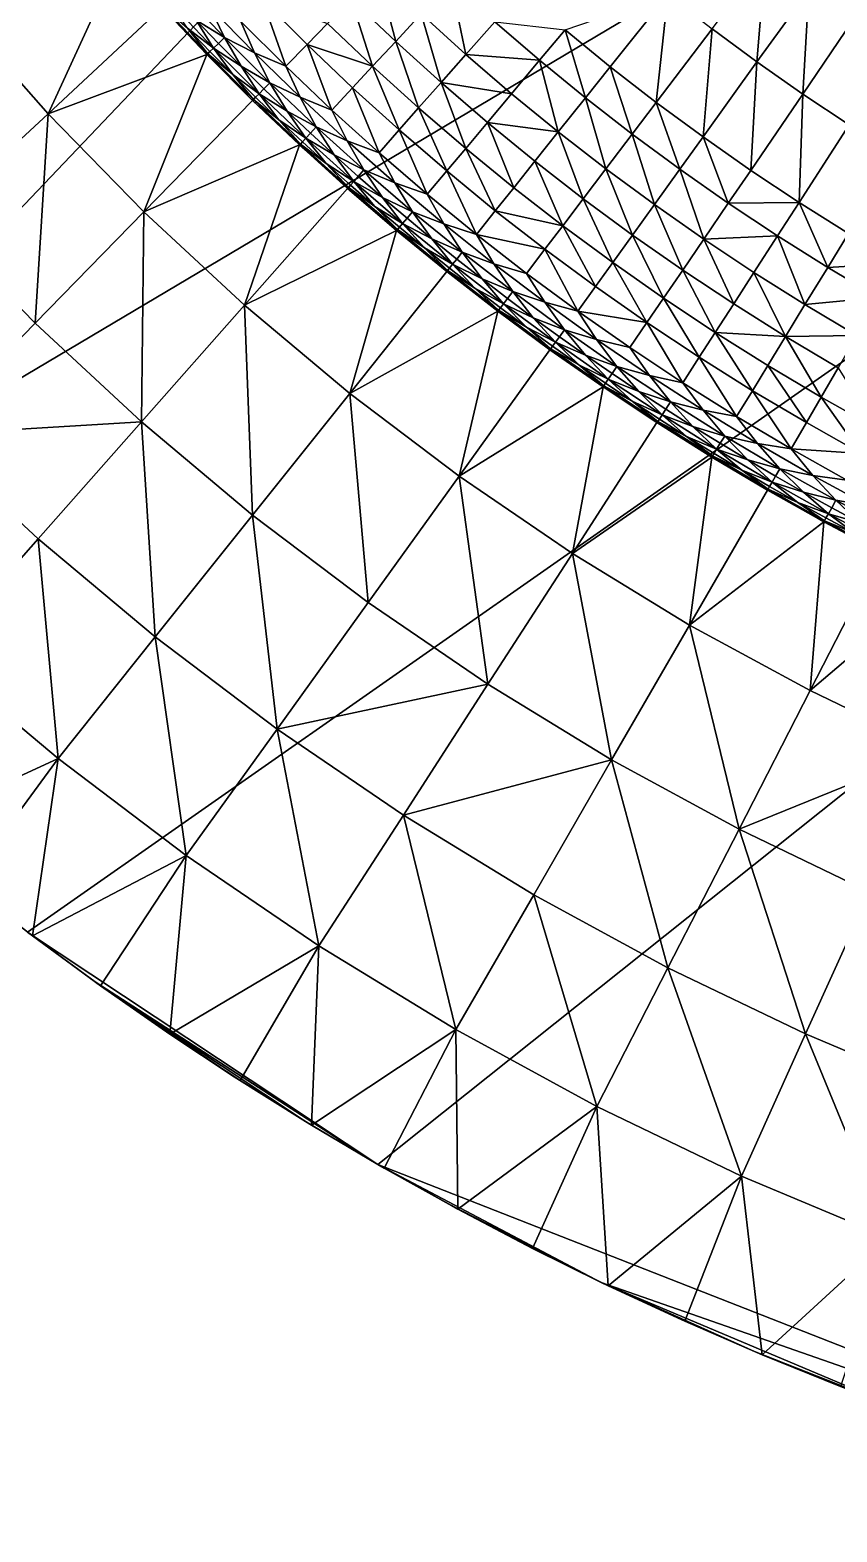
# Model space of a CAD drawing. Header units: millimetres. Extents: x -3250 to 8000, y -3250 to 3250.
# Drawn here: x -1960 to -1183, y -3169 to -1722 of the extents above; entities that cross this region are included whole.
import ezdxf

# ---------------------------------------------------------------- set-up
doc = ezdxf.new("R2010")
doc.units = ezdxf.units.MM
doc.header["$MEASUREMENT"] = 0
doc.layers.add('MESH_3D', color=2, linetype='CONTINUOUS')

msp = doc.modelspace()

# ---------------------------------------------------------------- linework, layer by layer
at = {"layer": 'MESH_3D'}
for points in [[(2150.5, 2436.8, 32500), (-3128.5, 880.2, 32500), (-2326.6, -2269.3, 32500)], [(2150.5, 2436.8, 32500), (-2326.6, -2269.3, 32500), (3105.6, 958, 32500)], [(3105.6, 958, 32500), (-2326.6, -2269.3, 32500), (-1962.4, -2590.7, 32500)], [(3105.6, 958, 32500), (-1962.4, -2590.7, 32500), (-1625, -2814.6, 32500)], [(3105.6, 958, 32500), (-1625, -2814.6, 32500), (-723.2, -3168.5, 32500)], [(-1942.6, -1802.5, 24200), (-2030, -1703.4, 24200), (-1874.5, -1654.2, 24000)], [(-1942.6, -1802.5, 24200), (-1874.5, -1654.2, 24000), (-1832.6, -1700.4, 24000)], [(-1260.1, -1752.7, -630.5), (-1303.4, -1720.7, -630.5), (-1251.9, -1652.8, -698.4)], [(-1260.1, -1752.7, -630.5), (-1251.9, -1652.8, -698.4), (-1210.3, -1683.5, -698.4)], [(-1607.9, -1732.9, -406.8), (-1650.6, -1692.3, -406.8), (-1625.5, -1666.5, -455.7)], [(-1607.9, -1732.9, -406.8), (-1625.5, -1666.5, -455.7), (-1583.4, -1706.5, -455.7)], [(-1540.4, -1745.4, -455.7), (-1583.4, -1706.5, -455.7), (-1554.8, -1675.7, -506.1)], [(-1540.4, -1745.4, -455.7), (-1554.8, -1675.7, -506.1), (-1512.6, -1714, -506.1)], [(-1786.7, -1699.8, -205.3), (-1772.7, -1729, -171.9), (-1815.2, -1684.3, -171.9)], [(-1800.1, -1712.5, -138.7), (-1815.2, -1684.3, -171.9), (-1772.7, -1729, -171.9)], [(-1630.1, -1756.9, -355.7), (-1673.4, -1715.7, -355.7), (-1650.6, -1692.3, -406.8)], [(-1630.1, -1756.9, -355.7), (-1650.6, -1692.3, -406.8), (-1607.9, -1732.9, -406.8)], [(-1401.4, -1757.3, -547.3), (-1444.7, -1721.8, -547.3), (-1345.9, -1687.7, -630.5)], [(-1357.1, -1791.7, -547.3), (-1401.4, -1757.3, -547.3), (-1345.9, -1687.7, -630.5)], [(-1357.1, -1791.7, -547.3), (-1345.9, -1687.7, -630.5), (-1303.4, -1720.7, -630.5)], [(-1216, -1783.6, -630.5), (-1260.1, -1752.7, -630.5), (-1210.3, -1683.5, -698.4)], [(-1216, -1783.6, -630.5), (-1210.3, -1683.5, -698.4), (-1168, -1713.1, -698.4)], [(-2052.5, -1904.5, 24400), (-2030, -1703.4, 24200), (-1942.6, -1802.5, 24200)], [(-1942.6, -1802.5, 24200), (-1832.6, -1700.4, 24000), (-1789.7, -1745.6, 24000)], [(-1788.8, -1744.8, -38.4), (-1832.6, -1700.4), (-1831.8, -1699.6, -38.4)], [(-1788.8, -1744.8, -38.4), (-1789.7, -1745.6), (-1832.6, -1700.4)], [(-1789.7, -1745.6, 24000), (-1832.6, -1700.4), (-1789.7, -1745.6)], [(-1789.7, -1745.6, 24000), (-1832.6, -1700.4, 24000), (-1832.6, -1700.4)], [(-1808.3, -1720.3, -71.9), (-1788.8, -1744.8, -38.4), (-1831.8, -1699.6, -38.4)], [(-1800.1, -1712.5, -138.7), (-1783.3, -1739.4, -105.2), (-1826.1, -1694.4, -105.2)], [(-1808.3, -1720.3, -71.9), (-1826.1, -1694.4, -105.2), (-1783.3, -1739.4, -105.2)], [(-1743.8, -1743.8, -205.3), (-1786.7, -1699.8, -205.3), (-1756.9, -1713.6, -238.1)], [(-1743.8, -1743.8, -205.3), (-1772.7, -1729, -171.9), (-1786.7, -1699.8, -205.3)], [(-1713.6, -1756.9, -238.1), (-1756.9, -1713.6, -238.1), (-1736, -1693.2, -303.8)], [(-1693.2, -1736, -303.8), (-1736, -1693.2, -303.8), (-1673.4, -1715.7, -355.7)], [(-1713.6, -1756.9, -238.1), (-1736, -1693.2, -303.8), (-1693.2, -1736, -303.8)], [(-1564.2, -1772.4, -406.8), (-1607.9, -1732.9, -406.8), (-1583.4, -1706.5, -455.7)], [(-1564.2, -1772.4, -406.8), (-1583.4, -1706.5, -455.7), (-1540.4, -1745.4, -455.7)], [(-1786.7, -1742.7, -71.9), (-1788.8, -1744.8, -38.4), (-1808.3, -1720.3, -71.9)], [(-1786.7, -1742.7, -71.9), (-1808.3, -1720.3, -71.9), (-1783.3, -1739.4, -105.2)], [(-1778.6, -1734.8, -138.7), (-1783.3, -1739.4, -105.2), (-1800.1, -1712.5, -138.7)], [(-1778.6, -1734.8, -138.7), (-1800.1, -1712.5, -138.7), (-1772.7, -1729, -171.9)], [(-1743.8, -1743.8, -205.3), (-1756.9, -1713.6, -238.1), (-1713.6, -1756.9, -238.1)], [(-1693.2, -1736, -303.8), (-1673.4, -1715.7, -355.7), (-1630.1, -1756.9, -355.7)], [(-1540.4, -1745.4, -455.7), (-1512.6, -1714, -506.1), (-1469.4, -1751.1, -506.1)], [(-1469.4, -1751.1, -506.1), (-1512.6, -1714, -506.1), (-1444.7, -1721.8, -547.3)], [(-1312, -1824.9, -547.3), (-1357.1, -1791.7, -547.3), (-1303.4, -1720.7, -630.5)], [(-1312, -1824.9, -547.3), (-1303.4, -1720.7, -630.5), (-1260.1, -1752.7, -630.5)], [(-1171.2, -1813.3, -630.5), (-1216, -1783.6, -630.5), (-1168, -1713.1, -698.4)], [(-1756.8, -1756.8, -138.7), (-1783.3, -1739.4, -105.2), (-1778.6, -1734.8, -138.7)], [(-1756.8, -1756.8, -138.7), (-1778.6, -1734.8, -138.7), (-1772.7, -1729, -171.9)], [(-1743.8, -1743.8, -205.3), (-1729, -1772.7, -171.9), (-1772.7, -1729, -171.9)], [(-1756.8, -1756.8, -138.7), (-1772.7, -1729, -171.9), (-1729, -1772.7, -171.9)], [(-1585.8, -1796.9, -355.7), (-1630.1, -1756.9, -355.7), (-1607.9, -1732.9, -406.8)], [(-1585.8, -1796.9, -355.7), (-1607.9, -1732.9, -406.8), (-1564.2, -1772.4, -406.8)], [(-1425.3, -1787.2, -506.1), (-1469.4, -1751.1, -506.1), (-1444.7, -1721.8, -547.3)], [(-1425.3, -1787.2, -506.1), (-1444.7, -1721.8, -547.3), (-1401.4, -1757.3, -547.3)], [(-1850.3, -1897, 24200), (-1942.6, -1802.5, 24200), (-1789.7, -1745.6, 24000)], [(-1850.3, -1897, 24200), (-1789.7, -1745.6, 24000), (-1745.6, -1789.7, 24000)], [(-1744.8, -1788.8, -38.4), (-1789.7, -1745.6), (-1788.8, -1744.8, -38.4)], [(-1744.8, -1788.8, -38.4), (-1745.6, -1789.7), (-1789.7, -1745.6)], [(-1745.6, -1789.7, 24000), (-1789.7, -1745.6), (-1745.6, -1789.7)], [(-1745.6, -1789.7, 24000), (-1789.7, -1745.6, 24000), (-1789.7, -1745.6)], [(-1764.8, -1764.8, -71.9), (-1788.8, -1744.8, -38.4), (-1786.7, -1742.7, -71.9)], [(-1764.8, -1764.8, -71.9), (-1744.8, -1788.8, -38.4), (-1788.8, -1744.8, -38.4)], [(-1764.8, -1764.8, -71.9), (-1786.7, -1742.7, -71.9), (-1783.3, -1739.4, -105.2)], [(-1756.8, -1756.8, -138.7), (-1739.4, -1783.3, -105.2), (-1783.3, -1739.4, -105.2)], [(-1764.8, -1764.8, -71.9), (-1783.3, -1739.4, -105.2), (-1739.4, -1783.3, -105.2)], [(-1699.8, -1786.7, -205.3), (-1743.8, -1743.8, -205.3), (-1713.6, -1756.9, -238.1)], [(-1699.8, -1786.7, -205.3), (-1729, -1772.7, -171.9), (-1743.8, -1743.8, -205.3)], [(-1669.3, -1799.1, -238.1), (-1713.6, -1756.9, -238.1), (-1693.2, -1736, -303.8)], [(-1649.4, -1777.7, -303.8), (-1693.2, -1736, -303.8), (-1630.1, -1756.9, -355.7)], [(-1669.3, -1799.1, -238.1), (-1693.2, -1736, -303.8), (-1649.4, -1777.7, -303.8)], [(-1564.2, -1772.4, -406.8), (-1540.4, -1745.4, -455.7), (-1496.4, -1783.3, -455.7)], [(-1496.4, -1783.3, -455.7), (-1540.4, -1745.4, -455.7), (-1469.4, -1751.1, -506.1)], [(-1734.8, -1778.6, -138.7), (-1739.4, -1783.3, -105.2), (-1756.8, -1756.8, -138.7)], [(-1734.8, -1778.6, -138.7), (-1756.8, -1756.8, -138.7), (-1729, -1772.7, -171.9)], [(-1699.8, -1786.7, -205.3), (-1713.6, -1756.9, -238.1), (-1669.3, -1799.1, -238.1)], [(-1604.6, -1818.2, -303.8), (-1649.4, -1777.7, -303.8), (-1630.1, -1756.9, -355.7)], [(-1604.6, -1818.2, -303.8), (-1630.1, -1756.9, -355.7), (-1585.8, -1796.9, -355.7)], [(-1451.4, -1820.1, -455.7), (-1496.4, -1783.3, -455.7), (-1469.4, -1751.1, -506.1)], [(-1451.4, -1820.1, -455.7), (-1469.4, -1751.1, -506.1), (-1425.3, -1787.2, -506.1)], [(-1380.3, -1822.2, -506.1), (-1425.3, -1787.2, -506.1), (-1401.4, -1757.3, -547.3)], [(-1380.3, -1822.2, -506.1), (-1401.4, -1757.3, -547.3), (-1357.1, -1791.7, -547.3)], [(-1266.1, -1857.1, -547.3), (-1312, -1824.9, -547.3), (-1260.1, -1752.7, -630.5)], [(-1266.1, -1857.1, -547.3), (-1260.1, -1752.7, -630.5), (-1216, -1783.6, -630.5)], [(-1742.7, -1786.7, -71.9), (-1764.8, -1764.8, -71.9), (-1739.4, -1783.3, -105.2)], [(-1742.7, -1786.7, -71.9), (-1744.8, -1788.8, -38.4), (-1764.8, -1764.8, -71.9)], [(-1712.5, -1800.1, -138.7), (-1739.4, -1783.3, -105.2), (-1734.8, -1778.6, -138.7)], [(-1712.5, -1800.1, -138.7), (-1734.8, -1778.6, -138.7), (-1729, -1772.7, -171.9)], [(-1699.8, -1786.7, -205.3), (-1684.3, -1815.2, -171.9), (-1729, -1772.7, -171.9)], [(-1712.5, -1800.1, -138.7), (-1729, -1772.7, -171.9), (-1684.3, -1815.2, -171.9)], [(-1623.9, -1840.1, -238.1), (-1669.3, -1799.1, -238.1), (-1649.4, -1777.7, -303.8)], [(-1623.9, -1840.1, -238.1), (-1649.4, -1777.7, -303.8), (-1604.6, -1818.2, -303.8)], [(-1540.5, -1835.9, -355.7), (-1585.8, -1796.9, -355.7), (-1564.2, -1772.4, -406.8)], [(-1519.5, -1810.9, -406.8), (-1564.2, -1772.4, -406.8), (-1496.4, -1783.3, -455.7)], [(-1540.5, -1835.9, -355.7), (-1564.2, -1772.4, -406.8), (-1519.5, -1810.9, -406.8)], [(-1850.3, -1897, 24200), (-1745.6, -1789.7, 24000), (-1700.4, -1832.6, 24000)], [(-1699.6, -1831.8, -38.4), (-1745.6, -1789.7), (-1744.8, -1788.8, -38.4)], [(-1699.6, -1831.8, -38.4), (-1700.4, -1832.6), (-1745.6, -1789.7)], [(-1745.6, -1789.7, 24000), (-1745.6, -1789.7), (-1700.4, -1832.6)], [(-1700.4, -1832.6, 24000), (-1745.6, -1789.7, 24000), (-1700.4, -1832.6)], [(-1720.3, -1808.3, -71.9), (-1744.8, -1788.8, -38.4), (-1742.7, -1786.7, -71.9)], [(-1720.3, -1808.3, -71.9), (-1699.6, -1831.8, -38.4), (-1744.8, -1788.8, -38.4)], [(-1720.3, -1808.3, -71.9), (-1742.7, -1786.7, -71.9), (-1739.4, -1783.3, -105.2)], [(-1712.5, -1800.1, -138.7), (-1694.4, -1826.1, -105.2), (-1739.4, -1783.3, -105.2)], [(-1720.3, -1808.3, -71.9), (-1739.4, -1783.3, -105.2), (-1694.4, -1826.1, -105.2)], [(-1654.7, -1828.5, -205.3), (-1684.3, -1815.2, -171.9), (-1699.8, -1786.7, -205.3)], [(-1654.7, -1828.5, -205.3), (-1699.8, -1786.7, -205.3), (-1669.3, -1799.1, -238.1)], [(-1519.5, -1810.9, -406.8), (-1496.4, -1783.3, -455.7), (-1451.4, -1820.1, -455.7)], [(-1405.6, -1855.7, -455.7), (-1451.4, -1820.1, -455.7), (-1425.3, -1787.2, -506.1)], [(-1405.6, -1855.7, -455.7), (-1425.3, -1787.2, -506.1), (-1380.3, -1822.2, -506.1)], [(-1334.4, -1856, -506.1), (-1380.3, -1822.2, -506.1), (-1357.1, -1791.7, -547.3)], [(-1334.4, -1856, -506.1), (-1357.1, -1791.7, -547.3), (-1312, -1824.9, -547.3)], [(-1219.4, -1888.1, -547.3), (-1266.1, -1857.1, -547.3), (-1216, -1783.6, -630.5)], [(-1219.4, -1888.1, -547.3), (-1216, -1783.6, -630.5), (-1171.2, -1813.3, -630.5)], [(-1955.1, -2004.4, 24400), (-2052.5, -1904.5, 24400), (-1942.6, -1802.5, 24200)], [(-1955.1, -2004.4, 24400), (-1942.6, -1802.5, 24200), (-1850.3, -1897, 24200)], [(-1689.9, -1821.3, -138.7), (-1712.5, -1800.1, -138.7), (-1684.3, -1815.2, -171.9)], [(-1689.9, -1821.3, -138.7), (-1694.4, -1826.1, -105.2), (-1712.5, -1800.1, -138.7)], [(-1654.7, -1828.5, -205.3), (-1669.3, -1799.1, -238.1), (-1623.9, -1840.1, -238.1)], [(-1558.8, -1857.7, -303.8), (-1604.6, -1818.2, -303.8), (-1585.8, -1796.9, -355.7)], [(-1558.8, -1857.7, -303.8), (-1585.8, -1796.9, -355.7), (-1540.5, -1835.9, -355.7)], [(-1697.6, -1829.6, -71.9), (-1720.3, -1808.3, -71.9), (-1694.4, -1826.1, -105.2)], [(-1697.6, -1829.6, -71.9), (-1699.6, -1831.8, -38.4), (-1720.3, -1808.3, -71.9)], [(-1667.1, -1842.2, -138.7), (-1694.4, -1826.1, -105.2), (-1689.9, -1821.3, -138.7)], [(-1667.1, -1842.2, -138.7), (-1689.9, -1821.3, -138.7), (-1684.3, -1815.2, -171.9)], [(-1654.7, -1828.5, -205.3), (-1638.5, -1856.7, -171.9), (-1684.3, -1815.2, -171.9)], [(-1667.1, -1842.2, -138.7), (-1684.3, -1815.2, -171.9), (-1638.5, -1856.7, -171.9)], [(-1577.5, -1880, -238.1), (-1623.9, -1840.1, -238.1), (-1604.6, -1818.2, -303.8)], [(-1577.5, -1880, -238.1), (-1604.6, -1818.2, -303.8), (-1558.8, -1857.7, -303.8)], [(-1494.3, -1873.8, -355.7), (-1540.5, -1835.9, -355.7), (-1519.5, -1810.9, -406.8)], [(-1473.9, -1848.2, -406.8), (-1519.5, -1810.9, -406.8), (-1451.4, -1820.1, -455.7)], [(-1494.3, -1873.8, -355.7), (-1519.5, -1810.9, -406.8), (-1473.9, -1848.2, -406.8)], [(-1427.3, -1884.4, -406.8), (-1473.9, -1848.2, -406.8), (-1451.4, -1820.1, -455.7)], [(-1427.3, -1884.4, -406.8), (-1451.4, -1820.1, -455.7), (-1405.6, -1855.7, -455.7)], [(-1358.9, -1890.1, -455.7), (-1405.6, -1855.7, -455.7), (-1380.3, -1822.2, -506.1)], [(-1358.9, -1890.1, -455.7), (-1380.3, -1822.2, -506.1), (-1334.4, -1856, -506.1)], [(-1172, -1917.9, -547.3), (-1219.4, -1888.1, -547.3), (-1171.2, -1813.3, -630.5)], [(-1753.5, -1986.9, 24200), (-1850.3, -1897, 24200), (-1700.4, -1832.6, 24000)], [(-1753.5, -1986.9, 24200), (-1700.4, -1832.6, 24000), (-1654.2, -1874.5, 24000)], [(-1653.4, -1873.6, -38.4), (-1700.4, -1832.6), (-1699.6, -1831.8, -38.4)], [(-1653.4, -1873.6, -38.4), (-1654.2, -1874.5), (-1700.4, -1832.6)], [(-1654.2, -1874.5, 24000), (-1700.4, -1832.6), (-1654.2, -1874.5)], [(-1654.2, -1874.5, 24000), (-1700.4, -1832.6, 24000), (-1700.4, -1832.6)], [(-1674.7, -1850.6, -71.9), (-1699.6, -1831.8, -38.4), (-1697.6, -1829.6, -71.9)], [(-1674.7, -1850.6, -71.9), (-1653.4, -1873.6, -38.4), (-1699.6, -1831.8, -38.4)], [(-1674.7, -1850.6, -71.9), (-1697.6, -1829.6, -71.9), (-1694.4, -1826.1, -105.2)], [(-1667.1, -1842.2, -138.7), (-1648.3, -1867.8, -105.2), (-1694.4, -1826.1, -105.2)], [(-1674.7, -1850.6, -71.9), (-1694.4, -1826.1, -105.2), (-1648.3, -1867.8, -105.2)], [(-1608.6, -1869.2, -205.3), (-1638.5, -1856.7, -171.9), (-1654.7, -1828.5, -205.3)], [(-1608.6, -1869.2, -205.3), (-1654.7, -1828.5, -205.3), (-1623.9, -1840.1, -238.1)], [(-1512, -1896, -303.8), (-1558.8, -1857.7, -303.8), (-1540.5, -1835.9, -355.7)], [(-1512, -1896, -303.8), (-1540.5, -1835.9, -355.7), (-1494.3, -1873.8, -355.7)], [(-1287.7, -1888.7, -506.1), (-1334.4, -1856, -506.1), (-1312, -1824.9, -547.3)], [(-1287.7, -1888.7, -506.1), (-1312, -1824.9, -547.3), (-1266.1, -1857.1, -547.3)], [(-1651.5, -1871.3, -71.9), (-1653.4, -1873.6, -38.4), (-1674.7, -1850.6, -71.9)], [(-1651.5, -1871.3, -71.9), (-1674.7, -1850.6, -71.9), (-1648.3, -1867.8, -105.2)], [(-1644, -1862.9, -138.7), (-1667.1, -1842.2, -138.7), (-1638.5, -1856.7, -171.9)], [(-1644, -1862.9, -138.7), (-1648.3, -1867.8, -105.2), (-1667.1, -1842.2, -138.7)], [(-1608.6, -1869.2, -205.3), (-1623.9, -1840.1, -238.1), (-1577.5, -1880, -238.1)], [(-1447.1, -1910.4, -355.7), (-1494.3, -1873.8, -355.7), (-1473.9, -1848.2, -406.8)], [(-1447.1, -1910.4, -355.7), (-1473.9, -1848.2, -406.8), (-1427.3, -1884.4, -406.8)], [(-1620.6, -1883.2, -138.7), (-1648.3, -1867.8, -105.2), (-1644, -1862.9, -138.7)], [(-1620.6, -1883.2, -138.7), (-1644, -1862.9, -138.7), (-1638.5, -1856.7, -171.9)], [(-1608.6, -1869.2, -205.3), (-1591.7, -1896.9, -171.9), (-1638.5, -1856.7, -171.9)], [(-1620.6, -1883.2, -138.7), (-1638.5, -1856.7, -171.9), (-1591.7, -1896.9, -171.9)], [(-1530.2, -1918.8, -238.1), (-1577.5, -1880, -238.1), (-1558.8, -1857.7, -303.8)], [(-1530.2, -1918.8, -238.1), (-1558.8, -1857.7, -303.8), (-1512, -1896, -303.8)], [(-1379.9, -1919.4, -406.8), (-1427.3, -1884.4, -406.8), (-1405.6, -1855.7, -455.7)], [(-1379.9, -1919.4, -406.8), (-1405.6, -1855.7, -455.7), (-1358.9, -1890.1, -455.7)], [(-1311.4, -1923.4, -455.7), (-1358.9, -1890.1, -455.7), (-1334.4, -1856, -506.1)], [(-1311.4, -1923.4, -455.7), (-1334.4, -1856, -506.1), (-1287.7, -1888.7, -506.1)], [(-1287.7, -1888.7, -506.1), (-1266.1, -1857.1, -547.3), (-1219.4, -1888.1, -547.3)], [(-1753.5, -1986.9, 24200), (-1654.2, -1874.5, 24000), (-1607, -1915.1, 24000)], [(-1606.2, -1914.2, -38.4), (-1654.2, -1874.5), (-1653.4, -1873.6, -38.4)], [(-1606.2, -1914.2, -38.4), (-1607, -1915.1), (-1654.2, -1874.5)], [(-1654.2, -1874.5, 24000), (-1654.2, -1874.5), (-1607, -1915.1)], [(-1607, -1915.1, 24000), (-1654.2, -1874.5, 24000), (-1607, -1915.1)], [(-1628, -1891.8, -71.9), (-1653.4, -1873.6, -38.4), (-1651.5, -1871.3, -71.9)], [(-1628, -1891.8, -71.9), (-1606.2, -1914.2, -38.4), (-1653.4, -1873.6, -38.4)], [(-1628, -1891.8, -71.9), (-1651.5, -1871.3, -71.9), (-1648.3, -1867.8, -105.2)], [(-1620.6, -1883.2, -138.7), (-1601.3, -1908.3, -105.2), (-1648.3, -1867.8, -105.2)], [(-1628, -1891.8, -71.9), (-1648.3, -1867.8, -105.2), (-1601.3, -1908.3, -105.2)], [(-1561.5, -1908.7, -205.3), (-1591.7, -1896.9, -171.9), (-1608.6, -1869.2, -205.3)], [(-1561.5, -1908.7, -205.3), (-1608.6, -1869.2, -205.3), (-1577.5, -1880, -238.1)], [(-1561.5, -1908.7, -205.3), (-1577.5, -1880, -238.1), (-1530.2, -1918.8, -238.1)], [(-1512, -1896, -303.8), (-1494.3, -1873.8, -355.7), (-1447.1, -1910.4, -355.7)], [(-1604.3, -1911.9, -71.9), (-1606.2, -1914.2, -38.4), (-1628, -1891.8, -71.9)], [(-1604.3, -1911.9, -71.9), (-1628, -1891.8, -71.9), (-1601.3, -1908.3, -105.2)], [(-1597, -1903.3, -138.7), (-1601.3, -1908.3, -105.2), (-1620.6, -1883.2, -138.7)], [(-1597, -1903.3, -138.7), (-1620.6, -1883.2, -138.7), (-1591.7, -1896.9, -171.9)], [(-1399, -1945.9, -355.7), (-1447.1, -1910.4, -355.7), (-1427.3, -1884.4, -406.8)], [(-1399, -1945.9, -355.7), (-1427.3, -1884.4, -406.8), (-1379.9, -1919.4, -406.8)], [(-1331.6, -1953.2, -406.8), (-1379.9, -1919.4, -406.8), (-1358.9, -1890.1, -455.7)], [(-1331.6, -1953.2, -406.8), (-1358.9, -1890.1, -455.7), (-1311.4, -1923.4, -455.7)], [(-1311.4, -1923.4, -455.7), (-1287.7, -1888.7, -506.1), (-1240.2, -1920.3, -506.1)], [(-1240.2, -1920.3, -506.1), (-1287.7, -1888.7, -506.1), (-1219.4, -1888.1, -547.3)], [(-1192, -1950.6, -506.1), (-1240.2, -1920.3, -506.1), (-1219.4, -1888.1, -547.3)], [(-1192, -1950.6, -506.1), (-1219.4, -1888.1, -547.3), (-1172, -1917.9, -547.3)], [(-2059.8, -2111.8, 24600), (-2052.5, -1904.5, 24400), (-1955.1, -2004.4, 24400)], [(-1852.7, -2099.4, 24400), (-1955.1, -2004.4, 24400), (-1850.3, -1897, 24200)], [(-1852.7, -2099.4, 24400), (-1850.3, -1897, 24200), (-1753.5, -1986.9, 24200)], [(-1580.3, -1931.8, -71.9), (-1604.3, -1911.9, -71.9), (-1601.3, -1908.3, -105.2)], [(-1573.2, -1923, -138.7), (-1601.3, -1908.3, -105.2), (-1597, -1903.3, -138.7)], [(-1573.2, -1923, -138.7), (-1553.2, -1947.6, -105.2), (-1601.3, -1908.3, -105.2)], [(-1580.3, -1931.8, -71.9), (-1601.3, -1908.3, -105.2), (-1553.2, -1947.6, -105.2)], [(-1573.2, -1923, -138.7), (-1597, -1903.3, -138.7), (-1591.7, -1896.9, -171.9)], [(-1561.5, -1908.7, -205.3), (-1543.9, -1936, -171.9), (-1591.7, -1896.9, -171.9)], [(-1573.2, -1923, -138.7), (-1591.7, -1896.9, -171.9), (-1543.9, -1936, -171.9)], [(-1513.4, -1947.1, -205.3), (-1543.9, -1936, -171.9), (-1561.5, -1908.7, -205.3)], [(-1513.4, -1947.1, -205.3), (-1561.5, -1908.7, -205.3), (-1530.2, -1918.8, -238.1)], [(-1530.2, -1918.8, -238.1), (-1512, -1896, -303.8), (-1464.2, -1933.1, -303.8)], [(-1464.2, -1933.1, -303.8), (-1512, -1896, -303.8), (-1447.1, -1910.4, -355.7)], [(-1652.2, -2071.9, 24200), (-1753.5, -1986.9, 24200), (-1607, -1915.1, 24000)], [(-1652.2, -2071.9, 24200), (-1607, -1915.1, 24000), (-1558.7, -1954.6, 24000)], [(-1558, -1953.7, -38.4), (-1607, -1915.1), (-1606.2, -1914.2, -38.4)], [(-1558, -1953.7, -38.4), (-1558.7, -1954.6), (-1607, -1915.1)], [(-1558.7, -1954.6, 24000), (-1607, -1915.1), (-1558.7, -1954.6)], [(-1558.7, -1954.6, 24000), (-1607, -1915.1, 24000), (-1607, -1915.1)], [(-1580.3, -1931.8, -71.9), (-1606.2, -1914.2, -38.4), (-1604.3, -1911.9, -71.9)], [(-1580.3, -1931.8, -71.9), (-1558, -1953.7, -38.4), (-1606.2, -1914.2, -38.4)], [(-1549.1, -1942.5, -138.7), (-1573.2, -1923, -138.7), (-1543.9, -1936, -171.9)], [(-1549.1, -1942.5, -138.7), (-1553.2, -1947.6, -105.2), (-1573.2, -1923, -138.7)], [(-1481.9, -1956.3, -238.1), (-1530.2, -1918.8, -238.1), (-1464.2, -1933.1, -303.8)], [(-1513.4, -1947.1, -205.3), (-1530.2, -1918.8, -238.1), (-1481.9, -1956.3, -238.1)], [(-1415.6, -1969, -303.8), (-1464.2, -1933.1, -303.8), (-1447.1, -1910.4, -355.7)], [(-1415.6, -1969, -303.8), (-1447.1, -1910.4, -355.7), (-1399, -1945.9, -355.7)], [(-1350.1, -1980.2, -355.7), (-1399, -1945.9, -355.7), (-1379.9, -1919.4, -406.8)], [(-1350.1, -1980.2, -355.7), (-1379.9, -1919.4, -406.8), (-1331.6, -1953.2, -406.8)], [(-1282.5, -1985.8, -406.8), (-1331.6, -1953.2, -406.8), (-1311.4, -1923.4, -455.7)], [(-1263, -1955.5, -455.7), (-1311.4, -1923.4, -455.7), (-1240.2, -1920.3, -506.1)], [(-1282.5, -1985.8, -406.8), (-1311.4, -1923.4, -455.7), (-1263, -1955.5, -455.7)], [(-1213.9, -1986.4, -455.7), (-1263, -1955.5, -455.7), (-1240.2, -1920.3, -506.1)], [(-1213.9, -1986.4, -455.7), (-1240.2, -1920.3, -506.1), (-1192, -1950.6, -506.1)], [(-1192, -1950.6, -506.1), (-1172, -1917.9, -547.3), (-1123.8, -1946.5, -547.3)], [(-1556.1, -1951.3, -71.9), (-1580.3, -1931.8, -71.9), (-1553.2, -1947.6, -105.2)], [(-1556.1, -1951.3, -71.9), (-1558, -1953.7, -38.4), (-1580.3, -1931.8, -71.9)], [(-1524.8, -1961.7, -138.7), (-1549.1, -1942.5, -138.7), (-1543.9, -1936, -171.9)], [(-1513.4, -1947.1, -205.3), (-1495.2, -1973.9, -171.9), (-1543.9, -1936, -171.9)], [(-1524.8, -1961.7, -138.7), (-1543.9, -1936, -171.9), (-1495.2, -1973.9, -171.9)], [(-1432.6, -1992.7, -238.1), (-1481.9, -1956.3, -238.1), (-1464.2, -1933.1, -303.8)], [(-1432.6, -1992.7, -238.1), (-1464.2, -1933.1, -303.8), (-1415.6, -1969, -303.8)], [(-1531.7, -1970.6, -71.9), (-1558, -1953.7, -38.4), (-1556.1, -1951.3, -71.9)], [(-1531.7, -1970.6, -71.9), (-1556.1, -1951.3, -71.9), (-1553.2, -1947.6, -105.2)], [(-1524.8, -1961.7, -138.7), (-1553.2, -1947.6, -105.2), (-1549.1, -1942.5, -138.7)], [(-1524.8, -1961.7, -138.7), (-1504.2, -1985.8, -105.2), (-1553.2, -1947.6, -105.2)], [(-1531.7, -1970.6, -71.9), (-1553.2, -1947.6, -105.2), (-1504.2, -1985.8, -105.2)], [(-1464.4, -1984.2, -205.3), (-1495.2, -1973.9, -171.9), (-1513.4, -1947.1, -205.3)], [(-1464.4, -1984.2, -205.3), (-1513.4, -1947.1, -205.3), (-1481.9, -1956.3, -238.1)], [(-1366.1, -2003.7, -303.8), (-1415.6, -1969, -303.8), (-1399, -1945.9, -355.7)], [(-1366.1, -2003.7, -303.8), (-1399, -1945.9, -355.7), (-1350.1, -1980.2, -355.7)], [(-1213.9, -1986.4, -455.7), (-1192, -1950.6, -506.1), (-1143, -1979.7, -506.1)], [(-1143, -1979.7, -506.1), (-1192, -1950.6, -506.1), (-1123.8, -1946.5, -547.3)], [(-1652.2, -2071.9, 24200), (-1558.7, -1954.6, 24000), (-1509.5, -1992.8, 24000)], [(-1508.8, -1991.9, -38.4), (-1558.7, -1954.6), (-1558, -1953.7, -38.4)], [(-1508.8, -1991.9, -38.4), (-1509.5, -1992.8), (-1558.7, -1954.6)], [(-1558.7, -1954.6, 24000), (-1558.7, -1954.6), (-1509.5, -1992.8)], [(-1509.5, -1992.8, 24000), (-1558.7, -1954.6, 24000), (-1509.5, -1992.8)], [(-1531.7, -1970.6, -71.9), (-1508.8, -1991.9, -38.4), (-1558, -1953.7, -38.4)], [(-1500.2, -1980.5, -138.7), (-1504.2, -1985.8, -105.2), (-1524.8, -1961.7, -138.7)], [(-1500.2, -1980.5, -138.7), (-1524.8, -1961.7, -138.7), (-1495.2, -1973.9, -171.9)], [(-1464.4, -1984.2, -205.3), (-1481.9, -1956.3, -238.1), (-1432.6, -1992.7, -238.1)], [(-1300.3, -2013.2, -355.7), (-1350.1, -1980.2, -355.7), (-1331.6, -1953.2, -406.8)], [(-1300.3, -2013.2, -355.7), (-1331.6, -1953.2, -406.8), (-1282.5, -1985.8, -406.8)], [(-1232.6, -2017.1, -406.8), (-1282.5, -1985.8, -406.8), (-1263, -1955.5, -455.7)], [(-1232.6, -2017.1, -406.8), (-1263, -1955.5, -455.7), (-1213.9, -1986.4, -455.7)], [(-1507, -1989.5, -71.9), (-1531.7, -1970.6, -71.9), (-1504.2, -1985.8, -105.2)], [(-1507, -1989.5, -71.9), (-1508.8, -1991.9, -38.4), (-1531.7, -1970.6, -71.9)], [(-1475.4, -1999.1, -138.7), (-1504.2, -1985.8, -105.2), (-1500.2, -1980.5, -138.7)], [(-1475.4, -1999.1, -138.7), (-1500.2, -1980.5, -138.7), (-1495.2, -1973.9, -171.9)], [(-1464.4, -1984.2, -205.3), (-1445.5, -2010.6, -171.9), (-1495.2, -1973.9, -171.9)], [(-1475.4, -1999.1, -138.7), (-1495.2, -1973.9, -171.9), (-1445.5, -2010.6, -171.9)], [(-1432.6, -1992.7, -238.1), (-1415.6, -1969, -303.8), (-1366.1, -2003.7, -303.8)], [(-1315.7, -2037.1, -303.8), (-1366.1, -2003.7, -303.8), (-1350.1, -1980.2, -355.7)], [(-1315.7, -2037.1, -303.8), (-1350.1, -1980.2, -355.7), (-1300.3, -2013.2, -355.7)], [(-1164, -2016.1, -455.7), (-1213.9, -1986.4, -455.7), (-1143, -1979.7, -506.1)], [(-1745.8, -2189.1, 24400), (-1852.7, -2099.4, 24400), (-1753.5, -1986.9, 24200)], [(-1745.8, -2189.1, 24400), (-1753.5, -1986.9, 24200), (-1652.2, -2071.9, 24200)], [(-1546.9, -2151.6, 24200), (-1652.2, -2071.9, 24200), (-1509.5, -1992.8, 24000)], [(-1546.9, -2151.6, 24200), (-1509.5, -1992.8, 24000), (-1459.4, -2029.8, 24000)], [(-1458.7, -2028.9, -38.4), (-1509.5, -1992.8), (-1508.8, -1991.9, -38.4)], [(-1458.7, -2028.9, -38.4), (-1459.4, -2029.8), (-1509.5, -1992.8)], [(-1459.4, -2029.8, 24000), (-1509.5, -1992.8), (-1459.4, -2029.8)], [(-1459.4, -2029.8, 24000), (-1509.5, -1992.8, 24000), (-1509.5, -1992.8)], [(-1482.1, -2008.2, -71.9), (-1508.8, -1991.9, -38.4), (-1507, -1989.5, -71.9)], [(-1482.1, -2008.2, -71.9), (-1458.7, -2028.9, -38.4), (-1508.8, -1991.9, -38.4)], [(-1482.1, -2008.2, -71.9), (-1507, -1989.5, -71.9), (-1504.2, -1985.8, -105.2)], [(-1475.4, -1999.1, -138.7), (-1454.2, -2022.6, -105.2), (-1504.2, -1985.8, -105.2)], [(-1482.1, -2008.2, -71.9), (-1504.2, -1985.8, -105.2), (-1454.2, -2022.6, -105.2)], [(-1414.5, -2020.1, -205.3), (-1445.5, -2010.6, -171.9), (-1464.4, -1984.2, -205.3)], [(-1414.5, -2020.1, -205.3), (-1464.4, -1984.2, -205.3), (-1432.6, -1992.7, -238.1)], [(-1382.5, -2027.8, -238.1), (-1432.6, -1992.7, -238.1), (-1366.1, -2003.7, -303.8)], [(-1414.5, -2020.1, -205.3), (-1432.6, -1992.7, -238.1), (-1382.5, -2027.8, -238.1)], [(-1300.3, -2013.2, -355.7), (-1282.5, -1985.8, -406.8), (-1232.6, -2017.1, -406.8)], [(-1232.6, -2017.1, -406.8), (-1213.9, -1986.4, -455.7), (-1164, -2016.1, -455.7)], [(-2059.8, -2111.8, 24600), (-1955.1, -2004.4, 24400), (-1852.7, -2099.4, 24400)], [(-1456.9, -2026.5, -71.9), (-1458.7, -2028.9, -38.4), (-1482.1, -2008.2, -71.9)], [(-1456.9, -2026.5, -71.9), (-1482.1, -2008.2, -71.9), (-1454.2, -2022.6, -105.2)], [(-1450.3, -2017.3, -138.7), (-1475.4, -1999.1, -138.7), (-1445.5, -2010.6, -171.9)], [(-1450.3, -2017.3, -138.7), (-1454.2, -2022.6, -105.2), (-1475.4, -1999.1, -138.7)], [(-1425.1, -2035.2, -138.7), (-1450.3, -2017.3, -138.7), (-1445.5, -2010.6, -171.9)], [(-1414.5, -2020.1, -205.3), (-1394.9, -2046, -171.9), (-1445.5, -2010.6, -171.9)], [(-1425.1, -2035.2, -138.7), (-1445.5, -2010.6, -171.9), (-1394.9, -2046, -171.9)], [(-1331.5, -2061.6, -238.1), (-1382.5, -2027.8, -238.1), (-1366.1, -2003.7, -303.8)], [(-1331.5, -2061.6, -238.1), (-1366.1, -2003.7, -303.8), (-1315.7, -2037.1, -303.8)], [(-1431.6, -2044.5, -71.9), (-1456.9, -2026.5, -71.9), (-1454.2, -2022.6, -105.2)], [(-1425.1, -2035.2, -138.7), (-1454.2, -2022.6, -105.2), (-1450.3, -2017.3, -138.7)], [(-1425.1, -2035.2, -138.7), (-1403.3, -2058.3, -105.2), (-1454.2, -2022.6, -105.2)], [(-1431.6, -2044.5, -71.9), (-1454.2, -2022.6, -105.2), (-1403.3, -2058.3, -105.2)], [(-1363.7, -2054.7, -205.3), (-1394.9, -2046, -171.9), (-1414.5, -2020.1, -205.3)], [(-1363.7, -2054.7, -205.3), (-1414.5, -2020.1, -205.3), (-1382.5, -2027.8, -238.1)], [(-1264.5, -2069.3, -303.8), (-1315.7, -2037.1, -303.8), (-1300.3, -2013.2, -355.7)], [(-1249.7, -2045, -355.7), (-1300.3, -2013.2, -355.7), (-1232.6, -2017.1, -406.8)], [(-1264.5, -2069.3, -303.8), (-1300.3, -2013.2, -355.7), (-1249.7, -2045, -355.7)], [(-1198.3, -2075.5, -355.7), (-1249.7, -2045, -355.7), (-1232.6, -2017.1, -406.8)], [(-1182, -2047.2, -406.8), (-1232.6, -2017.1, -406.8), (-1164, -2016.1, -455.7)], [(-1198.3, -2075.5, -355.7), (-1232.6, -2017.1, -406.8), (-1182, -2047.2, -406.8)], [(-1546.9, -2151.6, 24200), (-1459.4, -2029.8, 24000), (-1408.3, -2065.6, 24000)], [(-1458.7, -2028.9, -38.4), (-1408.3, -2065.6), (-1459.4, -2029.8)], [(-1408.3, -2065.6, 24000), (-1459.4, -2029.8), (-1408.3, -2065.6)], [(-1408.3, -2065.6, 24000), (-1459.4, -2029.8, 24000), (-1459.4, -2029.8)], [(-1431.6, -2044.5, -71.9), (-1458.7, -2028.9, -38.4), (-1456.9, -2026.5, -71.9)], [(-1407.6, -2064.6, -38.4), (-1408.3, -2065.6), (-1458.7, -2028.9, -38.4)], [(-1431.6, -2044.5, -71.9), (-1407.6, -2064.6, -38.4), (-1458.7, -2028.9, -38.4)], [(-1399.6, -2052.8, -138.7), (-1403.3, -2058.3, -105.2), (-1425.1, -2035.2, -138.7)], [(-1399.6, -2052.8, -138.7), (-1425.1, -2035.2, -138.7), (-1394.9, -2046, -171.9)], [(-1363.7, -2054.7, -205.3), (-1382.5, -2027.8, -238.1), (-1331.5, -2061.6, -238.1)], [(-1279.7, -2094.2, -238.1), (-1331.5, -2061.6, -238.1), (-1315.7, -2037.1, -303.8)], [(-1279.7, -2094.2, -238.1), (-1315.7, -2037.1, -303.8), (-1264.5, -2069.3, -303.8)], [(-1406, -2062.2, -71.9), (-1407.6, -2064.6, -38.4), (-1431.6, -2044.5, -71.9)], [(-1406, -2062.2, -71.9), (-1431.6, -2044.5, -71.9), (-1403.3, -2058.3, -105.2)], [(-1373.9, -2070.1, -138.7), (-1403.3, -2058.3, -105.2), (-1399.6, -2052.8, -138.7)], [(-1373.9, -2070.1, -138.7), (-1399.6, -2052.8, -138.7), (-1394.9, -2046, -171.9)], [(-1363.7, -2054.7, -205.3), (-1343.5, -2080.1, -171.9), (-1394.9, -2046, -171.9)], [(-1373.9, -2070.1, -138.7), (-1394.9, -2046, -171.9), (-1343.5, -2080.1, -171.9)], [(-1212.5, -2100.1, -303.8), (-1264.5, -2069.3, -303.8), (-1249.7, -2045, -355.7)], [(-1212.5, -2100.1, -303.8), (-1249.7, -2045, -355.7), (-1198.3, -2075.5, -355.7)], [(-1146.2, -2104.8, -355.7), (-1198.3, -2075.5, -355.7), (-1182, -2047.2, -406.8)], [(-1437.7, -2226.1, 24200), (-1546.9, -2151.6, 24200), (-1408.3, -2065.6, 24000)], [(-1437.7, -2226.1, 24200), (-1408.3, -2065.6, 24000), (-1356.4, -2100.1, 24000)], [(-1355.7, -2099.1, -38.4), (-1408.3, -2065.6), (-1407.6, -2064.6, -38.4)], [(-1355.7, -2099.1, -38.4), (-1356.4, -2100.1), (-1408.3, -2065.6)], [(-1356.4, -2100.1, 24000), (-1408.3, -2065.6), (-1356.4, -2100.1)], [(-1356.4, -2100.1, 24000), (-1408.3, -2065.6, 24000), (-1408.3, -2065.6)], [(-1380.1, -2079.5, -71.9), (-1407.6, -2064.6, -38.4), (-1406, -2062.2, -71.9)], [(-1380.1, -2079.5, -71.9), (-1355.7, -2099.1, -38.4), (-1407.6, -2064.6, -38.4)], [(-1380.1, -2079.5, -71.9), (-1406, -2062.2, -71.9), (-1403.3, -2058.3, -105.2)], [(-1373.9, -2070.1, -138.7), (-1351.5, -2092.6, -105.2), (-1403.3, -2058.3, -105.2)], [(-1380.1, -2079.5, -71.9), (-1403.3, -2058.3, -105.2), (-1351.5, -2092.6, -105.2)], [(-1312, -2088.1, -205.3), (-1363.7, -2054.7, -205.3), (-1331.5, -2061.6, -238.1)], [(-1312, -2088.1, -205.3), (-1343.5, -2080.1, -171.9), (-1363.7, -2054.7, -205.3)], [(-1312, -2088.1, -205.3), (-1331.5, -2061.6, -238.1), (-1279.7, -2094.2, -238.1)], [(-1634.5, -2273.4, 24400), (-1745.8, -2189.1, 24400), (-1652.2, -2071.9, 24200)], [(-1634.5, -2273.4, 24400), (-1652.2, -2071.9, 24200), (-1546.9, -2151.6, 24200)], [(-1354.1, -2096.6, -71.9), (-1355.7, -2099.1, -38.4), (-1380.1, -2079.5, -71.9)], [(-1354.1, -2096.6, -71.9), (-1380.1, -2079.5, -71.9), (-1351.5, -2092.6, -105.2)], [(-1348, -2087.1, -138.7), (-1373.9, -2070.1, -138.7), (-1343.5, -2080.1, -171.9)], [(-1348, -2087.1, -138.7), (-1351.5, -2092.6, -105.2), (-1373.9, -2070.1, -138.7)], [(-1321.9, -2103.7, -138.7), (-1348, -2087.1, -138.7), (-1343.5, -2080.1, -171.9)], [(-1312, -2088.1, -205.3), (-1291.2, -2113, -171.9), (-1343.5, -2080.1, -171.9)], [(-1321.9, -2103.7, -138.7), (-1343.5, -2080.1, -171.9), (-1291.2, -2113, -171.9)], [(-1227.1, -2125.4, -238.1), (-1279.7, -2094.2, -238.1), (-1264.5, -2069.3, -303.8)], [(-1227.1, -2125.4, -238.1), (-1264.5, -2069.3, -303.8), (-1212.5, -2100.1, -303.8)], [(-1159.8, -2129.7, -303.8), (-1212.5, -2100.1, -303.8), (-1198.3, -2075.5, -355.7)], [(-1159.8, -2129.7, -303.8), (-1198.3, -2075.5, -355.7), (-1146.2, -2104.8, -355.7)], [(-1327.9, -2113.3, -71.9), (-1355.7, -2099.1, -38.4), (-1354.1, -2096.6, -71.9)], [(-1327.9, -2113.3, -71.9), (-1354.1, -2096.6, -71.9), (-1351.5, -2092.6, -105.2)], [(-1321.9, -2103.7, -138.7), (-1351.5, -2092.6, -105.2), (-1348, -2087.1, -138.7)], [(-1321.9, -2103.7, -138.7), (-1299, -2125.7, -105.2), (-1351.5, -2092.6, -105.2)], [(-1327.9, -2113.3, -71.9), (-1351.5, -2092.6, -105.2), (-1299, -2125.7, -105.2)], [(-1259.6, -2120.1, -205.3), (-1291.2, -2113, -171.9), (-1312, -2088.1, -205.3)], [(-1259.6, -2120.1, -205.3), (-1312, -2088.1, -205.3), (-1279.7, -2094.2, -238.1)], [(-1259.6, -2120.1, -205.3), (-1279.7, -2094.2, -238.1), (-1227.1, -2125.4, -238.1)], [(-1952, -2211.9, 24600), (-2059.8, -2111.8, 24600), (-1852.7, -2099.4, 24400)], [(-2051.2, -2324.3, 24800), (-2059.8, -2111.8, 24600), (-1952, -2211.9, 24600)], [(-1839.3, -2306.4, 24600), (-1952, -2211.9, 24600), (-1852.7, -2099.4, 24400)], [(-1839.3, -2306.4, 24600), (-1852.7, -2099.4, 24400), (-1745.8, -2189.1, 24400)], [(-1437.7, -2226.1, 24200), (-1356.4, -2100.1, 24000), (-1303.6, -2133.2, 24000)], [(-1355.7, -2099.1, -38.4), (-1303.6, -2133.2), (-1356.4, -2100.1)], [(-1356.4, -2100.1, 24000), (-1356.4, -2100.1), (-1303.6, -2133.2)], [(-1303.6, -2133.2, 24000), (-1356.4, -2100.1, 24000), (-1303.6, -2133.2)], [(-1303, -2132.2, -38.4), (-1303.6, -2133.2), (-1355.7, -2099.1, -38.4)], [(-1327.9, -2113.3, -71.9), (-1303, -2132.2, -38.4), (-1355.7, -2099.1, -38.4)], [(-1295.5, -2120, -138.7), (-1299, -2125.7, -105.2), (-1321.9, -2103.7, -138.7)], [(-1295.5, -2120, -138.7), (-1321.9, -2103.7, -138.7), (-1291.2, -2113, -171.9)], [(-1227.1, -2125.4, -238.1), (-1212.5, -2100.1, -303.8), (-1159.8, -2129.7, -303.8)], [(-1301.4, -2129.7, -71.9), (-1327.9, -2113.3, -71.9), (-1299, -2125.7, -105.2)], [(-1301.4, -2129.7, -71.9), (-1303, -2132.2, -38.4), (-1327.9, -2113.3, -71.9)], [(-1274.8, -2145.8, -71.9), (-1301.4, -2129.7, -71.9), (-1299, -2125.7, -105.2)], [(-1269, -2136, -138.7), (-1299, -2125.7, -105.2), (-1295.5, -2120, -138.7)], [(-1269, -2136, -138.7), (-1245.6, -2157.4, -105.2), (-1299, -2125.7, -105.2)], [(-1274.8, -2145.8, -71.9), (-1299, -2125.7, -105.2), (-1245.6, -2157.4, -105.2)], [(-1269, -2136, -138.7), (-1295.5, -2120, -138.7), (-1291.2, -2113, -171.9)], [(-1259.6, -2120.1, -205.3), (-1238.1, -2144.5, -171.9), (-1291.2, -2113, -171.9)], [(-1269, -2136, -138.7), (-1291.2, -2113, -171.9), (-1238.1, -2144.5, -171.9)], [(-1206.3, -2150.9, -205.3), (-1238.1, -2144.5, -171.9), (-1259.6, -2120.1, -205.3)], [(-1206.3, -2150.9, -205.3), (-1259.6, -2120.1, -205.3), (-1227.1, -2125.4, -238.1)], [(-1173.7, -2155.4, -238.1), (-1227.1, -2125.4, -238.1), (-1159.8, -2129.7, -303.8)], [(-1206.3, -2150.9, -205.3), (-1227.1, -2125.4, -238.1), (-1173.7, -2155.4, -238.1)], [(-1325, -2295, 24200), (-1437.7, -2226.1, 24200), (-1303.6, -2133.2, 24000)], [(-1325, -2295, 24200), (-1303.6, -2133.2, 24000), (-1250, -2165.1, 24000)], [(-1249.4, -2164, -38.4), (-1303.6, -2133.2), (-1303, -2132.2, -38.4)], [(-1249.4, -2164, -38.4), (-1250, -2165.1), (-1303.6, -2133.2)], [(-1250, -2165.1, 24000), (-1303.6, -2133.2, 24000), (-1303.6, -2133.2)], [(-1250, -2165.1, 24000), (-1303.6, -2133.2), (-1250, -2165.1)], [(-1274.8, -2145.8, -71.9), (-1303, -2132.2, -38.4), (-1301.4, -2129.7, -71.9)], [(-1274.8, -2145.8, -71.9), (-1249.4, -2164, -38.4), (-1303, -2132.2, -38.4)], [(-1242.3, -2151.7, -138.7), (-1269, -2136, -138.7), (-1238.1, -2144.5, -171.9)], [(-1242.3, -2151.7, -138.7), (-1245.6, -2157.4, -105.2), (-1269, -2136, -138.7)], [(-1519.1, -2352.1, 24400), (-1634.5, -2273.4, 24400), (-1546.9, -2151.6, 24200)], [(-1519.1, -2352.1, 24400), (-1546.9, -2151.6, 24200), (-1437.7, -2226.1, 24200)], [(-1247.9, -2161.5, -71.9), (-1249.4, -2164, -38.4), (-1274.8, -2145.8, -71.9)], [(-1247.9, -2161.5, -71.9), (-1274.8, -2145.8, -71.9), (-1245.6, -2157.4, -105.2)], [(-1215.4, -2167, -138.7), (-1245.6, -2157.4, -105.2), (-1242.3, -2151.7, -138.7)], [(-1215.4, -2167, -138.7), (-1242.3, -2151.7, -138.7), (-1238.1, -2144.5, -171.9)], [(-1206.3, -2150.9, -205.3), (-1184.3, -2174.7, -171.9), (-1238.1, -2144.5, -171.9)], [(-1215.4, -2167, -138.7), (-1238.1, -2144.5, -171.9), (-1184.3, -2174.7, -171.9)], [(-1152.3, -2180.3, -205.3), (-1184.3, -2174.7, -171.9), (-1206.3, -2150.9, -205.3)], [(-1152.3, -2180.3, -205.3), (-1206.3, -2150.9, -205.3), (-1173.7, -2155.4, -238.1)], [(-1325, -2295, 24200), (-1250, -2165.1, 24000), (-1195.6, -2195.6, 24000)], [(-1249.4, -2164, -38.4), (-1195.6, -2195.6), (-1250, -2165.1)], [(-1195.6, -2195.6, 24000), (-1250, -2165.1, 24000), (-1250, -2165.1)], [(-1195.6, -2195.6, 24000), (-1250, -2165.1), (-1195.6, -2195.6)], [(-1220.9, -2176.9, -71.9), (-1249.4, -2164, -38.4), (-1247.9, -2161.5, -71.9)], [(-1195.1, -2194.5, -38.4), (-1195.6, -2195.6), (-1249.4, -2164, -38.4)], [(-1220.9, -2176.9, -71.9), (-1195.1, -2194.5, -38.4), (-1249.4, -2164, -38.4)], [(-1220.9, -2176.9, -71.9), (-1247.9, -2161.5, -71.9), (-1245.6, -2157.4, -105.2)], [(-1215.4, -2167, -138.7), (-1191.4, -2187.8, -105.2), (-1245.6, -2157.4, -105.2)], [(-1220.9, -2176.9, -71.9), (-1245.6, -2157.4, -105.2), (-1191.4, -2187.8, -105.2)], [(-1188.2, -2182, -138.7), (-1191.4, -2187.8, -105.2), (-1215.4, -2167, -138.7)], [(-1188.2, -2182, -138.7), (-1215.4, -2167, -138.7), (-1184.3, -2174.7, -171.9)], [(-1193.7, -2191.9, -71.9), (-1220.9, -2176.9, -71.9), (-1191.4, -2187.8, -105.2)], [(-1193.7, -2191.9, -71.9), (-1195.1, -2194.5, -38.4), (-1220.9, -2176.9, -71.9)], [(-1161, -2196.6, -138.7), (-1191.4, -2187.8, -105.2), (-1188.2, -2182, -138.7)], [(-1161, -2196.6, -138.7), (-1188.2, -2182, -138.7), (-1184.3, -2174.7, -171.9)], [(-1152.3, -2180.3, -205.3), (-1129.7, -2203.6, -171.9), (-1184.3, -2174.7, -171.9)], [(-1161, -2196.6, -138.7), (-1184.3, -2174.7, -171.9), (-1129.7, -2203.6, -171.9)], [(-1722, -2395.2, 24600), (-1839.3, -2306.4, 24600), (-1745.8, -2189.1, 24400)], [(-1722, -2395.2, 24600), (-1745.8, -2189.1, 24400), (-1634.5, -2273.4, 24400)], [(-1209, -2358.2, 24200), (-1325, -2295, 24200), (-1195.6, -2195.6, 24000)], [(-1209, -2358.2, 24200), (-1195.6, -2195.6, 24000), (-1140.5, -2224.7, 24000)], [(-1140, -2223.6, -38.4), (-1195.6, -2195.6), (-1195.1, -2194.5, -38.4)], [(-1140, -2223.6, -38.4), (-1140.5, -2224.7), (-1195.6, -2195.6)], [(-1140.5, -2224.7, 24000), (-1195.6, -2195.6, 24000), (-1195.6, -2195.6)], [(-1140.5, -2224.7, 24000), (-1195.6, -2195.6), (-1140.5, -2224.7)], [(-1166.2, -2206.6, -71.9), (-1195.1, -2194.5, -38.4), (-1193.7, -2191.9, -71.9)], [(-1166.2, -2206.6, -71.9), (-1140, -2223.6, -38.4), (-1195.1, -2194.5, -38.4)], [(-1166.2, -2206.6, -71.9), (-1193.7, -2191.9, -71.9), (-1191.4, -2187.8, -105.2)], [(-1161, -2196.6, -138.7), (-1136.5, -2216.8, -105.2), (-1191.4, -2187.8, -105.2)], [(-1166.2, -2206.6, -71.9), (-1191.4, -2187.8, -105.2), (-1136.5, -2216.8, -105.2)], [(-1932.8, -2423.7, 24800), (-2051.2, -2324.3, 24800), (-1952, -2211.9, 24600)], [(-1932.8, -2423.7, 24800), (-1952, -2211.9, 24600), (-1839.3, -2306.4, 24600)], [(-1400, -2424.9, 24400), (-1519.1, -2352.1, 24400), (-1437.7, -2226.1, 24200)], [(-1400, -2424.9, 24400), (-1437.7, -2226.1, 24200), (-1325, -2295, 24200)], [(-1209, -2358.2, 24200), (-1140.5, -2224.7, 24000), (-1084.7, -2252.4, 24000)], [(-1089.9, -2415.5, 24200), (-1209, -2358.2, 24200), (-1084.7, -2252.4, 24000)], [(-1722, -2395.2, 24600), (-1634.5, -2273.4, 24400), (-1519.1, -2352.1, 24400)], [(-1277.4, -2491.6, 24400), (-1400, -2424.9, 24400), (-1325, -2295, 24200)], [(-1277.4, -2491.6, 24400), (-1325, -2295, 24200), (-1209, -2358.2, 24200)], [(-1809.6, -2517, 24800), (-1932.8, -2423.7, 24800), (-1839.3, -2306.4, 24600)], [(-1809.6, -2517, 24800), (-1839.3, -2306.4, 24600), (-1722, -2395.2, 24600)], [(-1932.8, -2423.7, 24800), (-2084.5, -2493.4, 25000), (-2051.2, -2324.3, 24800)], [(-1600.5, -2478.1, 24600), (-1722, -2395.2, 24600), (-1519.1, -2352.1, 24400)], [(-1600.5, -2478.1, 24600), (-1519.1, -2352.1, 24400), (-1400, -2424.9, 24400)], [(-1277.4, -2491.6, 24400), (-1209, -2358.2, 24200), (-1089.9, -2415.5, 24200)], [(-1681.9, -2604.1, 24800), (-1809.6, -2517, 24800), (-1722, -2395.2, 24600)], [(-1681.9, -2604.1, 24800), (-1722, -2395.2, 24600), (-1600.5, -2478.1, 24600)], [(-1151.6, -2552.2, 24400), (-1277.4, -2491.6, 24400), (-1089.9, -2415.5, 24200)], [(-1932.8, -2423.7, 24800), (-2021.6, -2544.7, 25000), (-2084.5, -2493.4, 25000)], [(-1932.8, -2423.7, 24800), (-1957.4, -2594.4, 25000), (-2021.6, -2544.7, 25000)], [(-1809.6, -2517, 24800), (-1957.4, -2594.4, 25000), (-1932.8, -2423.7, 24800)], [(-1475, -2554.8, 24600), (-1600.5, -2478.1, 24600), (-1400, -2424.9, 24400)], [(-1345.8, -2625.1, 24600), (-1475, -2554.8, 24600), (-1400, -2424.9, 24400)], [(-1345.8, -2625.1, 24600), (-1400, -2424.9, 24400), (-1277.4, -2491.6, 24400)], [(-1550, -2684.7, 24800), (-1681.9, -2604.1, 24800), (-1600.5, -2478.1, 24600)], [(-1550, -2684.7, 24800), (-1600.5, -2478.1, 24600), (-1475, -2554.8, 24600)], [(-1213.3, -2688.9, 24600), (-1345.8, -2625.1, 24600), (-1277.4, -2491.6, 24400)], [(-1213.3, -2688.9, 24600), (-1277.4, -2491.6, 24400), (-1151.6, -2552.2, 24400)], [(-1809.6, -2517, 24800), (-1892, -2642.5, 25000), (-1957.4, -2594.4, 25000)], [(-1809.6, -2517, 24800), (-1825.4, -2689, 25000), (-1892, -2642.5, 25000)], [(-1681.9, -2604.1, 24800), (-1825.4, -2689, 25000), (-1809.6, -2517, 24800)], [(-1962.4, -2590.7, 32500), (-2021.6, -2544.7, 25000), (-1957.4, -2594.4, 25000)], [(-1414.3, -2758.6, 24800), (-1550, -2684.7, 24800), (-1475, -2554.8, 24600)], [(-1414.3, -2758.6, 24800), (-1475, -2554.8, 24600), (-1345.8, -2625.1, 24600)], [(-1077.8, -2746.1, 24600), (-1213.3, -2688.9, 24600), (-1151.6, -2552.2, 24400)], [(-1897.2, -2638.8, 32500), (-1962.4, -2590.7, 32500), (-1957.4, -2594.4, 25000)], [(-1625, -2814.6, 32500), (-1962.4, -2590.7, 32500), (-1897.2, -2638.8, 32500)], [(-1897.2, -2638.8, 32500), (-1957.4, -2594.4, 25000), (-1892, -2642.5, 25000)], [(-1681.9, -2604.1, 24800), (-1757.6, -2733.7, 25000), (-1825.4, -2689, 25000)], [(-1681.9, -2604.1, 24800), (-1688.8, -2776.8, 25000), (-1757.6, -2733.7, 25000)], [(-1550, -2684.7, 24800), (-1688.8, -2776.8, 25000), (-1681.9, -2604.1, 24800)], [(-1275, -2825.7, 24800), (-1414.3, -2758.6, 24800), (-1345.8, -2625.1, 24600)], [(-1275, -2825.7, 24800), (-1345.8, -2625.1, 24600), (-1213.3, -2688.9, 24600)], [(-1830.8, -2685.3, 32500), (-1897.2, -2638.8, 32500), (-1892, -2642.5, 25000)], [(-1763.3, -2730.1, 32500), (-1897.2, -2638.8, 32500), (-1830.8, -2685.3, 32500)], [(-1694.7, -2773.2, 32500), (-1897.2, -2638.8, 32500), (-1763.3, -2730.1, 32500)], [(-1625, -2814.6, 32500), (-1897.2, -2638.8, 32500), (-1694.7, -2773.2, 32500)], [(-1830.8, -2685.3, 32500), (-1892, -2642.5, 25000), (-1825.4, -2689, 25000)], [(-1763.3, -2730.1, 32500), (-1830.8, -2685.3, 32500), (-1825.4, -2689, 25000)], [(-1763.3, -2730.1, 32500), (-1825.4, -2689, 25000), (-1757.6, -2733.7, 25000)], [(-1550, -2684.7, 24800), (-1618.9, -2818.1, 25000), (-1688.8, -2776.8, 25000)], [(-1550, -2684.7, 24800), (-1548, -2857.7, 25000), (-1618.9, -2818.1, 25000)], [(-1414.3, -2758.6, 24800), (-1548, -2857.7, 25000), (-1550, -2684.7, 24800)], [(-1132.6, -2885.7, 24800), (-1275, -2825.7, 24800), (-1213.3, -2688.9, 24600)], [(-1132.6, -2885.7, 24800), (-1213.3, -2688.9, 24600), (-1077.8, -2746.1, 24600)], [(-1694.7, -2773.2, 32500), (-1763.3, -2730.1, 32500), (-1757.6, -2733.7, 25000)], [(-1694.7, -2773.2, 32500), (-1757.6, -2733.7, 25000), (-1688.8, -2776.8, 25000)], [(-1414.3, -2758.6, 24800), (-1476.1, -2895.5, 25000), (-1548, -2857.7, 25000)], [(-1414.3, -2758.6, 24800), (-1403.3, -2931.4, 25000), (-1476.1, -2895.5, 25000)], [(-1275, -2825.7, 24800), (-1403.3, -2931.4, 25000), (-1414.3, -2758.6, 24800)], [(-1625, -2814.6, 32500), (-1694.7, -2773.2, 32500), (-1688.8, -2776.8, 25000)], [(-1625, -2814.6, 32500), (-1688.8, -2776.8, 25000), (-1618.9, -2818.1, 25000)], [(-1554.3, -2854.2, 32500), (-1625, -2814.6, 32500), (-1618.9, -2818.1, 25000)], [(-1410.1, -2928.1, 32500), (-1625, -2814.6, 32500), (-1554.3, -2854.2, 32500)], [(-723.2, -3168.5, 32500), (-1625, -2814.6, 32500), (-1410.1, -2928.1, 32500)], [(-1554.3, -2854.2, 32500), (-1618.9, -2818.1, 25000), (-1548, -2857.7, 25000)], [(-1275, -2825.7, 24800), (-1329.6, -2965.6, 25000), (-1403.3, -2931.4, 25000)], [(-1275, -2825.7, 24800), (-1255.1, -2997.9, 25000), (-1329.6, -2965.6, 25000)], [(-1132.6, -2885.7, 24800), (-1255.1, -2997.9, 25000), (-1275, -2825.7, 24800)], [(-1482.7, -2892.1, 32500), (-1554.3, -2854.2, 32500), (-1548, -2857.7, 25000)], [(-1410.1, -2928.1, 32500), (-1554.3, -2854.2, 32500), (-1482.7, -2892.1, 32500)], [(-1482.7, -2892.1, 32500), (-1548, -2857.7, 25000), (-1476.1, -2895.5, 25000)], [(-1410.1, -2928.1, 32500), (-1482.7, -2892.1, 32500), (-1476.1, -2895.5, 25000)], [(-1132.6, -2885.7, 24800), (-1179.8, -3028.3, 25000), (-1255.1, -2997.9, 25000)], [(-1410.1, -2928.1, 32500), (-1476.1, -2895.5, 25000), (-1403.3, -2931.4, 25000)], [(-1336.7, -2962.4, 32500), (-1410.1, -2928.1, 32500), (-1403.3, -2931.4, 25000)], [(-1262.4, -2994.8, 32500), (-1410.1, -2928.1, 32500), (-1336.7, -2962.4, 32500)], [(-1111.6, -3054, 32500), (-1410.1, -2928.1, 32500), (-1262.4, -2994.8, 32500)], [(-723.2, -3168.5, 32500), (-1410.1, -2928.1, 32500), (-1111.6, -3054, 32500)], [(-1336.7, -2962.4, 32500), (-1403.3, -2931.4, 25000), (-1329.6, -2965.6, 25000)], [(-1262.4, -2994.8, 32500), (-1336.7, -2962.4, 32500), (-1329.6, -2965.6, 25000)], [(-1262.4, -2994.8, 32500), (-1329.6, -2965.6, 25000), (-1255.1, -2997.9, 25000)], [(-1187.4, -3025.3, 32500), (-1262.4, -2994.8, 32500), (-1255.1, -2997.9, 25000)], [(-1111.6, -3054, 32500), (-1262.4, -2994.8, 32500), (-1187.4, -3025.3, 32500)], [(-1187.4, -3025.3, 32500), (-1255.1, -2997.9, 25000), (-1179.8, -3028.3, 25000)], [(-1111.6, -3054, 32500), (-1187.4, -3025.3, 32500), (-1179.8, -3028.3, 25000)]]:
    msp.add_3dface(points, dxfattribs=at)

doc.saveas('drawing.dxf')
